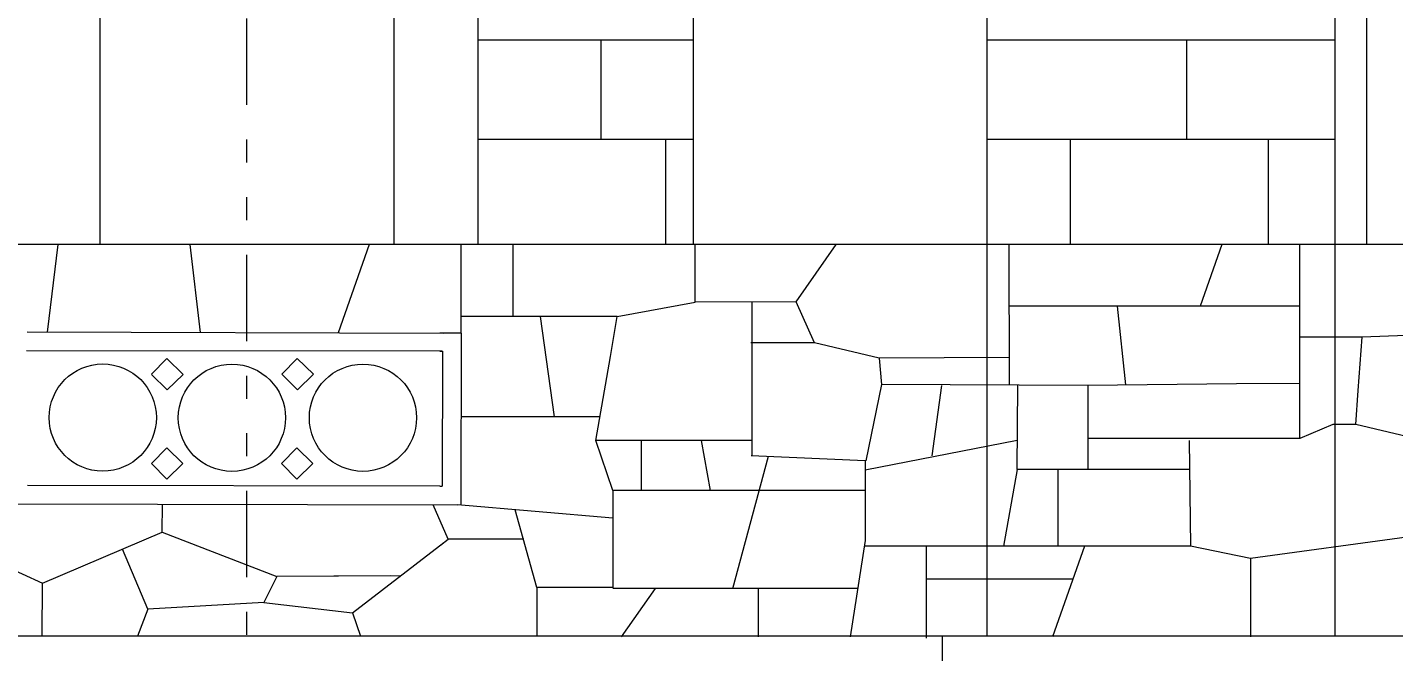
# Model space of a CAD drawing. Header units: millimetres. Extents: x -490789 to -449459, y 209001 to 327650.
# Drawn here: x -461536 to -457355, y 248597 to 250509 of the extents above; entities that cross this region are included whole.
import ezdxf

# ---------------------------------------------------------------- set-up
doc = ezdxf.new("R2010")
doc.units = ezdxf.units.MM
doc.header["$MEASUREMENT"] = 0
doc.linetypes.add('2-Штрих-Штриховая', pattern=[723.19442, 264.583325, -105.833328, 70.555556, -105.833328, 70.555556, -105.833328])
doc.linetypes.add('Штрих-Штриховая', pattern=[546.805537, 264.583325, -105.833328, 70.555556, -105.833328])
for name, color, linetype, lineweight in [('0_Ном._пера__12_Ном._пера__12_Ном._пера__12', 12, 'Continuous', 18), ('0_Ном._пера__182_Ном._пера__182_Ном._пера__182', 182, 'Continuous', 18), ('0_Ном._пера__25', 25, 'Continuous', 18), ('0_Ном._пера__7_Ном._пера__15_Ном._пера__15', 15, 'Continuous', 18), ('0_Ном._пера__7_Ном._пера__5_Ном._пера__5', 5, 'Continuous', 18), ('0_Ном._пера__7_Ном._пера__7_Ном._пера__7', 7, 'Continuous', 18), ('0_Ном._пера__85', 85, 'Continuous', 18), ('0_Ном_пера__13_Ном_пера__13_Ном_пера__13_Ном_пера__13_Ном_пера__13_Ном_пера__13_Ном_пера__13_Ном_пера__13_Ном_пера__13_Ном._пера__13_Ном_пера__13_Ном_пера__13_Ном_пера__13_Ном_пера__13_Ном_пера__13_Ном_пера__13_Ном_пера__13_Ном_пера__13_Ном_пера__13_Ном_4_Ном._пера__13', 13, 'Continuous', 18), ('0_Ном_пера__13_Ном_пера__13_Ном_пера__13_Ном_пера__13_Ном_пера__13_Ном_пера__13_Ном_пера__13_Ном_пера__13_Ном_пера__13_Ном._пера__13_Ном_пера__13_Ном_пера__13_Ном_пера__13_Ном_пера__13_Ном_пера__13_Ном_пера__13_Ном_пера__13_Ном_пера__15_Ном_пера__15_Ном_6_Ном._пера__15', 15, 'Continuous', 18), ('0_Ном_пера__15_Ном_пера__15_Ном_пера__15_Ном_пера__15_Ном_пера__15_Ном_пера__15_Ном_пера__15_Ном._пера__15_Ном_пера__15_Ном_пера__15_Ном_пера__15_Ном_пера__15_Ном_пера__15_Ном_пера__15_Ном_пера__15_Ном_пера__15_Ном_пера__15_Ном_пера__15_Ном_пера__15_Ном_3_Ном._пера__15', 15, 'Continuous', 18), ('0_Ном_пера__15_Ном_пера__15_Ном_пера__15_Ном_пера__15_Ном_пера__15_Ном_пера__15_Ном_пера__15_Ном_пера__15_Ном_пера__15_Ном._пера__15_Ном_пера__15_Ном_пера__15_Ном_пера__15_Ном_пера__15_Ном_пера__15_Ном_пера__15_Ном_пера__15_Ном_пера__15_Ном_пера__15_Ном_3_Ном._пера__15', 15, 'Continuous', 18), ('0_Ном_пера__1_Ном_пера__1_Ном_пера__1_Ном._пера__1_Ном_пера__1_Ном_пера__1_Ном_пера__1_Ном_пера__1_Ном_пера__1_Ном_пера__1_Ном_пера__1_Ном_пера__1_Ном_пера__1_Ном_пера__1_Ном_пера__1_Ном_пера__1_Ном_пера__1_Ном_пера__1_Ном_пера__1_Ном_пера__1_Ном_пера___D_Ном._пера__1', 1, 'Continuous', 18), ('0_Ном_пера__5_Ном_пера__5_Ном_пера__5_Ном_пера__5_Ном_пера__5_Ном_пера__5_Ном_пера__5_Ном_пера__5_Ном_пера__5_Ном_пера__5_Ном_пера__5_Ном_пера__5_Ном_пера__5_Ном_пера__5_Ном_пера__5_Ном_пера__5_Ном._пера__5_Ном_пера__5_Ном_пера__5_Ном_пера__5_Ном_пера___7_Ном._пера__5', 5, 'Continuous', 18), ('0_Ном_пера__7_Ном._пера__7_Ном_пера__7_Ном_пера__7_Ном_пера__7_Ном_пера__7_Ном_пера__7_Ном_пера__7_Ном_пера__7_Ном_пера__7_Ном_пера__7_Ном_пера__7_Ном_пера__7_Ном_пера__7_Ном_пера__7_Ном_пера__7_Ном_пера__7_Ном_пера__7_Ном_пера__7_Ном_пера__7_Ном_пера___7_Ном._пера__7', 7, 'Continuous', 18), ('0_Ном_пера__7_Ном_пера__7_Ном_пера__7_Ном_пера__7_Ном_пера__7_Ном_пера__7_Ном_пера__7_Ном_пера__7_Ном_пера__7_Ном_пера__7_Ном_пера__7_Ном_пера__7_Ном_пера__7_Ном_пера__7_Ном_пера__7_Ном._пера__7_Ном_пера__7_Ном._пера__7_Ном_пера__7_Ном._пера__7_Ном_пера_2_Ном._пера__7', 7, 'Continuous', 18), ('0_Ном_пера__7_Ном_пера__7_Ном_пера__7_Ном_пера__7_Ном_пера__7_Ном_пера__7_Ном_пера__7_Ном_пера__7_Ном_пера__7_Ном_пера__7_Ном_пера__7_Ном_пера__7_Ном_пера__7_Ном_пера__7_Ном_пера__7_Ном_пера__7_Ном_пера__7_Ном_пера__7_Ном._пера__7_Ном_пера__7_Ном._пера__5_Ном._пера__7', 7, 'Continuous', 18), ('0_Ном_пера__7_Ном_пера__7_Ном_пера__7_Ном_пера__7_Ном_пера__7_Ном_пера__7_Ном_пера__7_Ном_пера__7_Ном_пера__7_Ном_пера__7_Ном_пера__7_Ном_пера__7_Ном_пера__7_Ном_пера__7_Ном_пера__7_Ном_пера__7_Ном_пера__7_Ном_пера__7_Ном_пера__7_Ном_пера__7_Ном_пера__7_C_Ном._пера__8', 8, 'Continuous', 18)]:
    doc.layers.add(name, color=color, linetype=linetype, lineweight=lineweight)
doc.styles.add('СГЕНЕРИР_СТИЛЬ_1', font='')
doc.styles.get('СГЕНЕРИР_СТИЛЬ_1').set_extended_font_data('Arial')
doc.dimstyles.new('СГЕНЕРИР_СТИЛЬ__1', dxfattribs={"dimtxt": 250, "dimasz": 39.04812, "dimexe": 0.18, "dimexo": 0, "dimgap": 0.09, "dimtad": 1, "dimtih": 1, "dimtoh": 1, "dimdec": 0, "dimzin": 0, "dimdsep": 46, "dimtxsty": 'СГЕНЕРИР_СТИЛЬ_1', "dimblk": 'ARROWHEAD_6', "dimblk1": 'ARROWHEAD_6', "dimblk2": 'ARROWHEAD_6', "dimcen": 0.09, "dimclrd": 85, "dimclre": 85, "dimclrt": 25, "dimazin": 0, "dimtfac": 1, "dimtdec": 4, "dimtmove": 0, "dimatfit": 3, "dimfxl": 0, "dimtolj": 1, "dimtzin": 0, "dimarcsym": 0})

# ---------------------------------------------------------------- blocks, each defined once
blk = doc.blocks.new('*D7')
at = {"layer": '0_Ном._пера__85', "linetype": 'Continuous'}
for p, q in [((-478058.7, 248644.1), (-478058.7, 247747.7)), ((-456409.4, 248644.1), (-456409.4, 247747.7)), ((-478058.7, 247786.2), (-478089.5, 247786.2)), ((-478038.2, 247806.8), (-478079.3, 247765.7)), ((-456409.4, 247786.2), (-478058.7, 247786.2)), ((-456429.9, 247765.7), (-456388.8, 247806.8)), ((-456378.6, 247786.2), (-456409.4, 247786.2))]:
    blk.add_line(p, q, dxfattribs=at)
at = {"layer": '0_Ном._пера__25', "insert": (-467756.3, 247836.2), "char_height": 250, "attachment_point": 7, "style": 'СГЕНЕРИР_СТИЛЬ_1'}
blk.add_mtext('\\A1;{\\fArial|b0|i0|c204|p38;21\xa0649}', dxfattribs=at)
blk = doc.blocks.new('ARROWHEAD_6')
at = {"color": 0, "linetype": 'Continuous', "lineweight": 0}
for p, q in [((0, 0), (-1, 0)), ((-0.5, -0.5), (0.5, 0.5))]:
    blk.add_line(p, q, dxfattribs=at)
blk = doc.blocks.new('*D8')
at = {"layer": '0_Ном._пера__85', "linetype": 'Continuous'}
for p, q in [((-480097.7, 248644.1), (-480097.7, 246518.8)), ((-456160.5, 248644.1), (-456160.5, 246518.8)), ((-480077.2, 246577.9), (-480118.3, 246536.8)), ((-456181, 246536.8), (-456139.9, 246577.9)), ((-480097.7, 246557.3), (-480128.6, 246557.3)), ((-456160.5, 246557.3), (-480097.7, 246557.3)), ((-456129.6, 246557.3), (-456160.5, 246557.3))]:
    blk.add_line(p, q, dxfattribs=at)
at = {"layer": '0_Ном._пера__25', "insert": (-468651.4, 246607.3), "char_height": 250, "attachment_point": 7, "style": 'СГЕНЕРИР_СТИЛЬ_1'}
blk.add_mtext('\\A1;{\\fArial|b0|i0|c204|p38;23\xa0937}', dxfattribs=at)

msp = doc.modelspace()

# ---------------------------------------------------------------- linework, layer by layer
at = {"layer": '0_Ном._пера__12_Ном._пера__12_Ном._пера__12', "linetype": '2-Штрих-Штриховая'}
msp.add_line((-460864.2, 248101.5), (-460864.2, 264695), dxfattribs=at)
at = {"layer": '0_Ном._пера__182_Ном._пера__182_Ном._пера__182', "linetype": 'Штрих-Штриховая'}
msp.add_line((-458738.4, 246285.1), (-458735.6, 248644.1), dxfattribs=at)
at = {"layer": '0_Ном._пера__7_Ном._пера__15_Ном._пера__15', "linetype": 'Continuous'}
for p, q in [((-461474.6, 249575.7), (-461441.5, 249844)), ((-461039.3, 249844), (-461007.5, 249573.8)), ((-460490.3, 249844), (-460584.8, 249572.7)), ((-460208.6, 249571.7), (-460208.6, 249844)), ((-460050.4, 249844), (-460050.4, 249623.7)), ((-459492.1, 249666.9), (-459492.1, 249844)), ((-457881.2, 249844), (-457947.3, 249655.1)), ((-459731, 249623.7), (-459492.1, 249666.9)), ((-459731, 249623.7), (-460208.6, 249623.7)), ((-459967, 249623.7), (-459923.9, 249316.4)), ((-459731, 249623.7), (-459938.4, 249623.7)), ((-459752, 249501.2), (-459731, 249623.7)), ((-456570.9, 249596.3), (-457451, 249559.6)), ((-457451, 249559.6), (-457641.8, 249559.6)), ((-459796, 249243.5), (-459752, 249501.2)), ((-459783.5, 249316.4), (-460209.1, 249316.4)), ((-459319.6, 249243.5), (-459796, 249243.5)), ((-458506.8, 249243.5), (-458971.9, 249152.7)), ((-457641.8, 249249.3), (-458290.7, 249249.3)), ((-458971.9, 249181.7), (-459320.9, 249197)), ((-461123.2, 248962.8), (-461123, 249048.5)), ((-460248, 248941.9), (-460293.8, 249046.9)), ((-461490.1, 248807.2), (-461123.2, 248962.8)), ((-461123.2, 248962.8), (-460772.2, 248827.2)), ((-461167.1, 248727.5), (-461244.9, 248911.2)), ((-460540.9, 248715.5), (-460261.6, 248931.4)), ((-460271.8, 248923.5), (-460248, 248941.9)), ((-461614.4, 248864), (-461490.1, 248807.2)), ((-460772.2, 248827.2), (-460812.1, 248747.4)), ((-460394.1, 248829), (-460772.2, 248827.2)), ((-460423.9, 248828.8), (-460772.2, 248827.2)), ((-461490.3, 248644.1), (-461490.1, 248807.2)), ((-460812.1, 248747.4), (-461167.1, 248727.5)), ((-460812.1, 248747.4), (-460540.9, 248715.5)), ((-461167.1, 248727.5), (-461199, 248644.1)), ((-460540.9, 248715.5), (-460517, 248644.1))]:
    msp.add_line(p, q, dxfattribs=at)
at = {"layer": '0_Ном._пера__7_Ном._пера__5_Ном._пера__5', "linetype": 'Continuous'}
for centre in [(-461305.4, 249313.8), (-460910.2, 249313.1), (-460509.1, 249313.2)]:
    msp.add_circle(centre, 164.1, dxfattribs=at)
at = {"layer": '0_Ном._пера__7_Ном._пера__7_Ном._пера__7', "linetype": 'Continuous'}
for p, q in [((-457534.5, 248644.1), (-457534.5, 253213.4)), ((-457438.3, 253213.4), (-457438.3, 249844)), ((-461314.2, 252524), (-461314.2, 249844)), ((-460414.2, 252524), (-460414.2, 249844)), ((-460157.7, 252524), (-460157.7, 249844)), ((-459498.5, 252524), (-459498.5, 249844)), ((-458598.5, 248644.1), (-458598.5, 252524)), ((-456160.5, 249844), (-472776.8, 249844)), ((-456160.5, 249844), (-472776.8, 249844)), ((-461536.2, 249575.9), (-460262.9, 249572.3)), ((-460208.6, 249572.3), (-460273.8, 249572.3)), ((-460208.6, 249571.7), (-460209.7, 249046.1)), ((-461539.1, 249519.2), (-460266.8, 249517.6)), ((-460273.8, 249517.5), (-460265.8, 249517.5)), ((-460265.9, 249517.5), (-460266.8, 249104)), ((-461535.8, 249106.6), (-460273.8, 249104.3)), ((-460273.8, 249104), (-460266.8, 249104)), ((-461597.2, 249049.9), (-460219.6, 249046.7)), ((-453854.5, 248644.1), (-482958.9, 248644.1)), ((-453854.5, 248644.1), (-482958.9, 248644.1))]:
    msp.add_line(p, q, dxfattribs=at)
at = {"layer": '0_Ном_пера__13_Ном_пера__13_Ном_пера__13_Ном_пера__13_Ном_пера__13_Ном_пера__13_Ном_пера__13_Ном_пера__13_Ном_пера__13_Ном._пера__13_Ном_пера__13_Ном_пера__13_Ном_пера__13_Ном_пера__13_Ном_пера__13_Ном_пера__13_Ном_пера__13_Ном_пера__13_Ном_пера__13_Ном_4_Ном._пера__13', "linetype": 'Continuous'}
for p, q in [((-459183.1, 249667.6), (-459061.2, 249844)), ((-459126.9, 249542.2), (-459183.1, 249667.6)), ((-457641.8, 249655.1), (-458532.2, 249655.1)), ((-458201.2, 249655.1), (-458176.1, 249413.6)), ((-458929.2, 249495.9), (-459126.9, 249542.2)), ((-457463.2, 249397), (-457451, 249559.6)), ((-458290.7, 249412.4), (-458922.8, 249415.2)), ((-458738.4, 249412.4), (-458768.5, 249197.1)), ((-457470.9, 249292.3), (-457463.2, 249397)), ((-457273.2, 249246), (-457470.9, 249292.3)), ((-457980.9, 249243.5), (-457977, 248919.7)), ((-457977, 248919.7), (-458301, 248919.7)), ((-457793.3, 248881.9), (-457977, 248919.7))]:
    msp.add_line(p, q, dxfattribs=at)
at = {"layer": '0_Ном_пера__13_Ном_пера__13_Ном_пера__13_Ном_пера__13_Ном_пера__13_Ном_пера__13_Ном_пера__13_Ном_пера__13_Ном_пера__13_Ном._пера__13_Ном_пера__13_Ном_пера__13_Ном_пера__13_Ном_пера__13_Ном_пера__13_Ном_пера__13_Ном_пера__13_Ном_пера__15_Ном_пера__15_Ном_6_Ном._пера__15', "linetype": 'Continuous'}
msp.add_line((-457793.3, 248881.9), (-457793.3, 248642.5), dxfattribs=at)
at = {"layer": '0_Ном_пера__15_Ном_пера__15_Ном_пера__15_Ном_пера__15_Ном_пера__15_Ном_пера__15_Ном_пера__15_Ном._пера__15_Ном_пера__15_Ном_пера__15_Ном_пера__15_Ном_пера__15_Ном_пера__15_Ном_пера__15_Ном_пера__15_Ном_пера__15_Ном_пера__15_Ном_пера__15_Ном_пера__15_Ном_3_Ном._пера__15', "linetype": 'Continuous'}
for p, q in [((-458929.2, 249495.9), (-458922.8, 249415.2)), ((-458506.8, 249155), (-458505.6, 249413.4)), ((-459744.3, 249090.6), (-459796, 249243.5)), ((-459656.5, 249090.6), (-459656.5, 249243.5)), ((-459445.7, 249090.6), (-459473.2, 249243.5)), ((-459269.6, 249194.7), (-459378.2, 248789.6)), ((-458971.9, 249181.7), (-458971.9, 248937.7)), ((-458506.8, 249155), (-458548.6, 248919.7)), ((-457979.9, 249155), (-458506.8, 249155)), ((-458382.7, 249155), (-458382.7, 248922.3)), ((-459744.3, 249090.6), (-459744.3, 248794)), ((-459473.2, 249090.6), (-459744.3, 249090.6)), ((-459126.9, 249090.6), (-459473.2, 249090.6)), ((-458971.9, 249090.6), (-459127.2, 249090.6)), ((-459744.3, 249005.9), (-460219.6, 249046.7)), ((-459976.9, 248794), (-460043, 249031.7)), ((-460016.5, 248941.9), (-460248, 248941.9)), ((-458971.9, 248937.7), (-459018.4, 248642.5)), ((-458796.2, 248919.7), (-458973.8, 248919.7)), ((-458301, 248919.7), (-458796.2, 248919.7)), ((-458785.9, 248919.7), (-458785.9, 248638)), ((-458301, 248919.7), (-458398.6, 248642.5)), ((-457314.6, 248947.2), (-457793.3, 248881.9)), ((-459976.9, 248794), (-459976.9, 248644.1)), ((-459744.3, 248794), (-459976.9, 248794)), ((-459615.1, 248790.2), (-459744.3, 248790.2)), ((-459615.1, 248790.2), (-459718.5, 248642.5)), ((-459380.2, 248790.2), (-459615.1, 248790.2)), ((-458995.2, 248790.2), (-459380.2, 248790.2)), ((-459299.9, 248790.2), (-459299.9, 248642.5)), ((-458336.6, 248818.8), (-458785.9, 248818.8))]:
    msp.add_line(p, q, dxfattribs=at)
at = {"layer": '0_Ном_пера__15_Ном_пера__15_Ном_пера__15_Ном_пера__15_Ном_пера__15_Ном_пера__15_Ном_пера__15_Ном_пера__15_Ном_пера__15_Ном._пера__15_Ном_пера__15_Ном_пера__15_Ном_пера__15_Ном_пера__15_Ном_пера__15_Ном_пера__15_Ном_пера__15_Ном_пера__15_Ном_пера__15_Ном_3_Ном._пера__15', "linetype": 'Continuous'}
for p, q in [((-458532.2, 249844), (-458532.1, 249413.5)), ((-459183.1, 249667.6), (-459492.1, 249666.9)), ((-459319.6, 249667.3), (-459319.6, 249197)), ((-459126.9, 249542.2), (-459322.5, 249542.2)), ((-458532.1, 249497.5), (-458929.2, 249495.9)), ((-458922.8, 249415.2), (-458970.6, 249181.7)), ((-457836.1, 249417), (-458290.7, 249412.4)), ((-458290.7, 249412.4), (-458290.7, 249155)), ((-457641.8, 249417.7), (-457836.1, 249417)), ((-457470.9, 249292.3), (-457541.1, 249292.3))]:
    msp.add_line(p, q, dxfattribs=at)
at = {"layer": '0_Ном_пера__1_Ном_пера__1_Ном_пера__1_Ном._пера__1_Ном_пера__1_Ном_пера__1_Ном_пера__1_Ном_пера__1_Ном_пера__1_Ном_пера__1_Ном_пера__1_Ном_пера__1_Ном_пера__1_Ном_пера__1_Ном_пера__1_Ном_пера__1_Ном_пера__1_Ном_пера__1_Ном_пера__1_Ном_пера__1_Ном_пера___D_Ном._пера__1', "linetype": 'Continuous'}
for p, q in [((-460157.7, 250470.5), (-459498.5, 250470.5)), ((-458598.5, 250470.5), (-457534.5, 250470.5))]:
    msp.add_line(p, q, dxfattribs=at)
at = {"layer": '0_Ном_пера__5_Ном_пера__5_Ном_пера__5_Ном_пера__5_Ном_пера__5_Ном_пера__5_Ном_пера__5_Ном_пера__5_Ном_пера__5_Ном_пера__5_Ном_пера__5_Ном_пера__5_Ном_пера__5_Ном_пера__5_Ном_пера__5_Ном_пера__5_Ном._пера__5_Ном_пера__5_Ном_пера__5_Ном_пера__5_Ном_пера___7_Ном._пера__5', "linetype": 'Continuous'}
for p, q in [((-461156.5, 249446.4), (-461109.3, 249494.7)), ((-461109.1, 249494.3), (-461059.7, 249446)), ((-460757.5, 249446.3), (-460710.3, 249494.5)), ((-460710.3, 249494.5), (-460660.9, 249446.3)), ((-461156.3, 249446), (-461108.6, 249398.4)), ((-461108.6, 249398.4), (-461059.7, 249446)), ((-460757.5, 249446.3), (-460709.8, 249398.6)), ((-460709.8, 249398.6), (-460660.9, 249446.3)), ((-461156.6, 249173.3), (-461109.5, 249221.6)), ((-461109.5, 249221.6), (-461060, 249173.3)), ((-460758.7, 249172.9), (-460711.5, 249221.2)), ((-460711.5, 249221.2), (-460662.1, 249172.9)), ((-461156.6, 249173.3), (-461108.9, 249125.6)), ((-461108.9, 249125.6), (-461060, 249173.3)), ((-460758.7, 249172.9), (-460711, 249125.2)), ((-460711, 249125.2), (-460662.1, 249172.9))]:
    msp.add_line(p, q, dxfattribs=at)
at = {"layer": '0_Ном_пера__7_Ном._пера__7_Ном_пера__7_Ном_пера__7_Ном_пера__7_Ном_пера__7_Ном_пера__7_Ном_пера__7_Ном_пера__7_Ном_пера__7_Ном_пера__7_Ном_пера__7_Ном_пера__7_Ном_пера__7_Ном_пера__7_Ном_пера__7_Ном_пера__7_Ном_пера__7_Ном_пера__7_Ном_пера__7_Ном_пера___7_Ном._пера__7', "linetype": 'Continuous'}
for p, q in [((-459780.6, 250164.9), (-459780.6, 250470.5)), ((-457987.5, 250164.9), (-457987.5, 250470.5))]:
    msp.add_line(p, q, dxfattribs=at)
at = {"layer": '0_Ном_пера__7_Ном_пера__7_Ном_пера__7_Ном_пера__7_Ном_пера__7_Ном_пера__7_Ном_пера__7_Ном_пера__7_Ном_пера__7_Ном_пера__7_Ном_пера__7_Ном_пера__7_Ном_пера__7_Ном_пера__7_Ном_пера__7_Ном._пера__7_Ном_пера__7_Ном._пера__7_Ном_пера__7_Ном._пера__7_Ном_пера_2_Ном._пера__7', "linetype": 'Continuous'}
for p, q in [((-459582.9, 250164.9), (-459582.9, 249844)), ((-458345.4, 250164.9), (-458345.4, 249844)), ((-457739.2, 250164.9), (-457739.2, 249844))]:
    msp.add_line(p, q, dxfattribs=at)
at = {"layer": '0_Ном_пера__7_Ном_пера__7_Ном_пера__7_Ном_пера__7_Ном_пера__7_Ном_пера__7_Ном_пера__7_Ном_пера__7_Ном_пера__7_Ном_пера__7_Ном_пера__7_Ном_пера__7_Ном_пера__7_Ном_пера__7_Ном_пера__7_Ном_пера__7_Ном_пера__7_Ном_пера__7_Ном._пера__7_Ном_пера__7_Ном._пера__5_Ном._пера__7', "linetype": 'Continuous'}
for p, q in [((-459498.5, 250164.9), (-460157.7, 250164.9)), ((-457534.5, 250164.9), (-458598.5, 250164.9))]:
    msp.add_line(p, q, dxfattribs=at)
at = {"layer": '0_Ном_пера__7_Ном_пера__7_Ном_пера__7_Ном_пера__7_Ном_пера__7_Ном_пера__7_Ном_пера__7_Ном_пера__7_Ном_пера__7_Ном_пера__7_Ном_пера__7_Ном_пера__7_Ном_пера__7_Ном_пера__7_Ном_пера__7_Ном_пера__7_Ном_пера__7_Ном_пера__7_Ном_пера__7_Ном_пера__7_Ном_пера__7_C_Ном._пера__8', "linetype": 'Continuous'}
for p, q in [((-457641.8, 249249.3), (-457641.8, 249844)), ((-457541.1, 249292.3), (-457641.8, 249249.3))]:
    msp.add_line(p, q, dxfattribs=at)

# ---------------------------------------------------------------- dimensions: what is measured, and where the dimension line sits
at = {"color": 85, "linetype": 'Continuous', "lineweight": 18}
dim = msp.add_linear_dim(base=(-480097.7, 246557.3), p1=(-456160.5, 248644.1), p2=(-480097.7, 248644.1), angle=180, dimstyle='СГЕНЕРИР_СТИЛЬ__1', dxfattribs=at)
dim.commit()
dim.dimension.update_dxf_attribs({"geometry": '*D8', "text_midpoint": (-468129.1, 246732.3), "dimtype": 160})
dim = msp.add_linear_dim(base=(-478058.7, 247786.2), p1=(-456409.4, 248644.1), p2=(-478058.7, 248644.1), angle=180, text='<MeasuredValue>', dimstyle='СГЕНЕРИР_СТИЛЬ__1', dxfattribs=at)
dim.commit()
dim.dimension.update_dxf_attribs({"geometry": '*D7', "text_midpoint": (-466371.2, 247961.2), "dimtype": 160})

doc.saveas('drawing.dxf')
